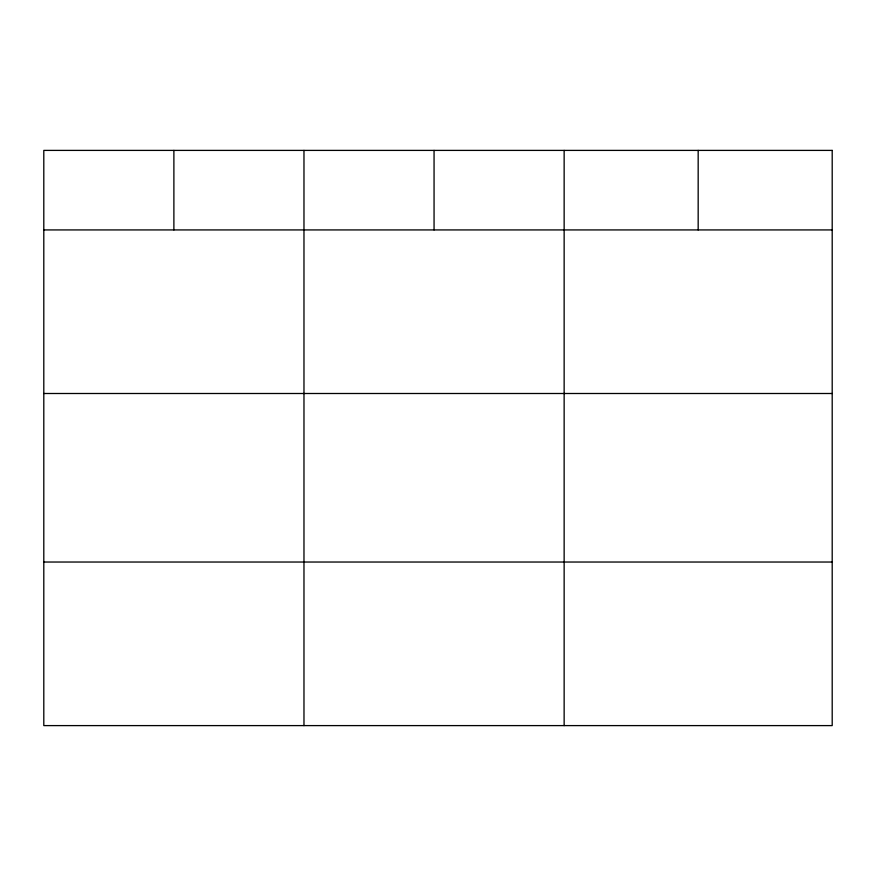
<?xml version="1.0" encoding="UTF-8"?>
<svg xmlns="http://www.w3.org/2000/svg" width="876" height="876" viewBox="0 0 876 876"><rect width="100%" height="100%" fill="white"/><g stroke="black" fill="none" stroke-linecap="round" stroke-linejoin="round"><path stroke-width="1.31" d="M43.8 229.928L832.2 229.928M43.8 393.499L832.2 393.499M43.8 562.031L832.2 562.031M698.172 150.398L698.172 229.928M564.144 150.398L564.144 725.602M434.058 150.398L434.058 229.928M303.972 150.398L303.972 725.602M173.886 150.398L173.886 229.928M832.2 150.398L43.8 150.398L43.8 725.602L832.2 725.602L832.2 150.398"/></g></svg>
